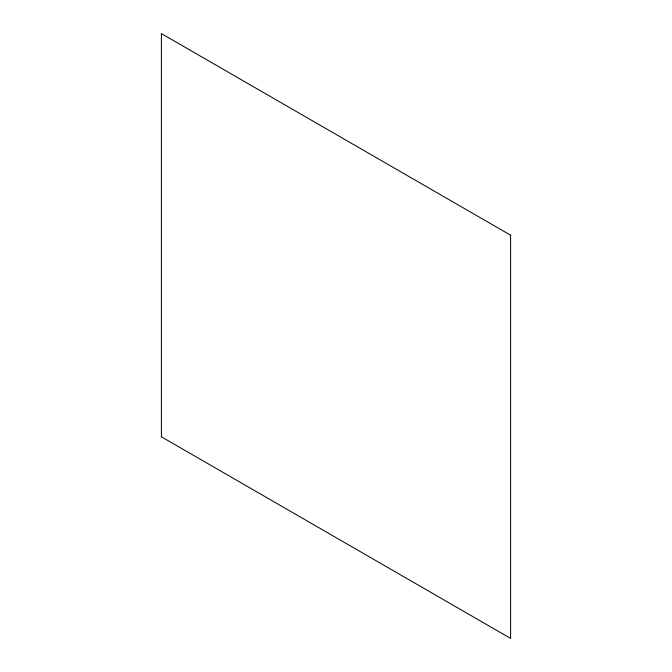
<?xml version="1.0" encoding="UTF-8"?>
<svg xmlns="http://www.w3.org/2000/svg" width="672" height="672" viewBox="0 0 672 672"><rect width="100%" height="100%" fill="white"/><g stroke="black" fill="none" stroke-linecap="round" stroke-linejoin="round"><path stroke-width="1.01" d="M510.594 235.2L161.406 33.6L161.406 436.8L510.594 638.4L510.594 235.2"/></g></svg>
